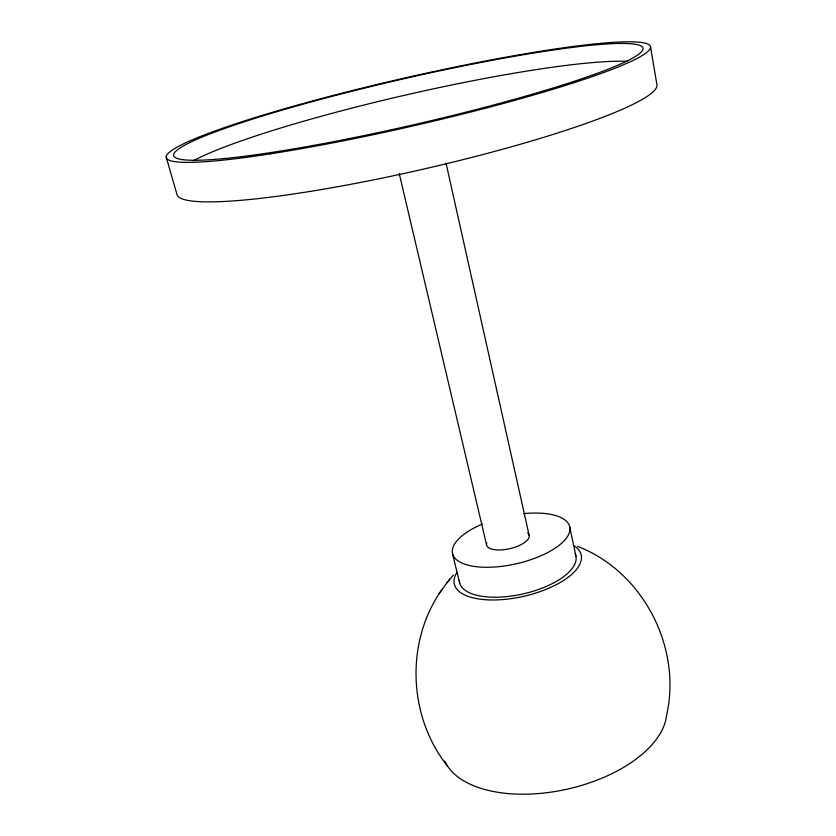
<?xml version="1.0" encoding="UTF-8"?>
<svg xmlns="http://www.w3.org/2000/svg" width="836" height="836" viewBox="0 0 836 836"><rect width="100%" height="100%" fill="white"/><g stroke="black" fill="none" stroke-linecap="round" stroke-linejoin="round"><path stroke-width="1.25" d="M442.077 589.464C405.157 641.181 407.989 716.431 447.448 765.985M447.124 582.619L453.405 575.053M438.848 593.884L449.904 578.825M577.551 546.357C642.874 571.416 682.082 647.273 666.595 715.198A114.459 60.913 -12.8 0 1 563.725 789.905A114.459 60.913 -12.8 0 1 444.794 761.126M166.186 157.147L176.877 193.973A246.192 30.357 -12.9 0 0 421.877 169.478A246.192 30.357 -12.9 0 0 656.897 84.509L650.481 46.607M452.579 553.975L459.695 583.026M399.263 173.679L486.51 544.644M446.037 163.145L529.157 535.343M569.724 526.91L575.931 556.149M193.304 160.805A239.66 26.48 -12.9 0 1 406.693 94.792A239.66 26.48 -12.9 0 1 627.554 61.352M528.864 534.476A21.83 8.778 -12.9 0 1 508.131 549.033A21.83 8.778 -12.9 0 1 486.751 542.731M527.589 532.929A21.83 8.778 -12.9 0 1 528.342 533.661M573.423 545.438A65.093 27.504 -12.9 0 1 524.318 596.193A65.093 27.504 -12.9 0 1 456.958 572.357M523.576 513.649A60.119 24.192 -12.9 0 1 562.858 542.094A60.119 24.192 -12.9 0 1 469.78 565.596A60.119 24.192 -12.9 0 1 482.309 524.067M575.063 553.651A59.659 25.205 -12.9 0 1 523.733 593.769A59.659 25.205 -12.9 0 1 459.309 580.403M294.774 148.703A240.737 23.512 -12.9 0 0 642.988 48.195A240.737 23.512 -12.9 0 0 287.166 108.67A240.737 23.512 -12.9 0 0 294.774 148.703M270.247 153.866A248.396 24.286 -12.9 0 0 649.718 49.439A248.396 24.286 -12.9 0 0 305.13 102.964A248.396 24.286 -12.9 0 0 270.247 153.866"/></g></svg>
